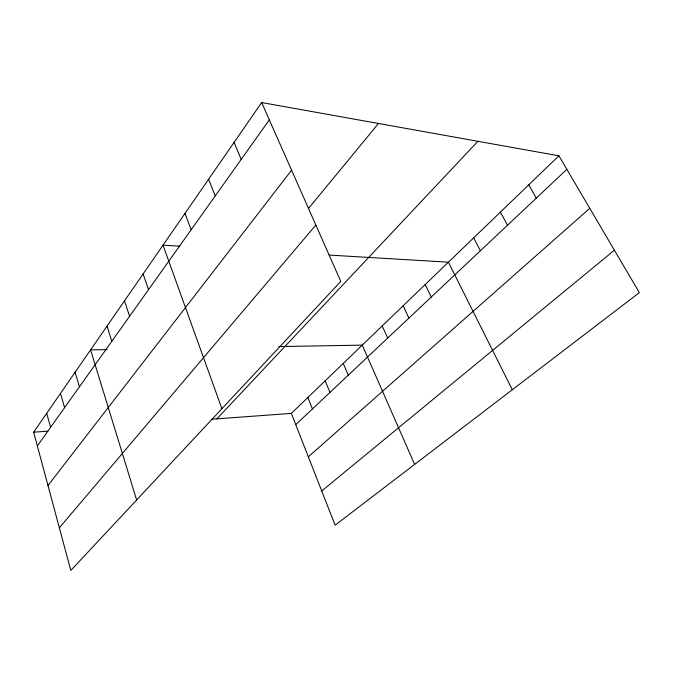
<?xml version="1.0" encoding="UTF-8"?>
<svg xmlns="http://www.w3.org/2000/svg" width="673" height="673" viewBox="0 0 673 673"><rect width="100%" height="100%" fill="white"/><g stroke="black" fill="none" stroke-linecap="round" stroke-linejoin="round"><path stroke-width="1.01" d="M261.662 102.54L340.782 281.423L70.816 570.46L33.65 432.192L261.662 102.54L558.901 155.816L639.35 292.637L335.129 525.176L291.333 413.407L558.901 155.816M37.352 445.963L269.326 119.853M47.985 485.527L291.594 170.21M308.36 208.622L378.495 123.479M59.359 527.825L315.856 225.06M216.899 418.833L477.897 141.296M295.741 424.655L566.851 169.344M308.343 456.816L589.775 208.327M321.728 490.979L614.399 250.213M33.65 432.192L47.901 431.157M211.768 419.203L291.333 413.407M107.057 349.607L90.577 349.893L136.644 499.989M278.723 346.587L362.267 345.123L414.635 464.404M179.758 246.167L163.009 245.165L221.897 408.704M329.19 255.075L448.411 262.184L512.304 389.751M528.785 184.814L536.28 198.131M500.426 212.113L507.518 225.219M473.683 237.855L480.387 250.768M425.185 284.544L431.242 297.054M403.144 305.761L408.906 318.077M382.197 325.925L387.69 338.056M343.272 363.403L348.286 375.164M234.095 142.39L241.203 159.383M325.16 380.842L329.955 392.426M307.864 397.491L312.457 408.906M208.613 179.237L215.225 195.91M184.982 213.4L191.149 229.745M143.113 273.936L148.531 289.659M124.48 300.873L129.586 316.293M107.007 326.136L111.819 341.27M75.098 372.262L79.414 386.832M60.503 393.369L64.591 407.661M46.706 413.315L50.593 427.338"/></g></svg>
